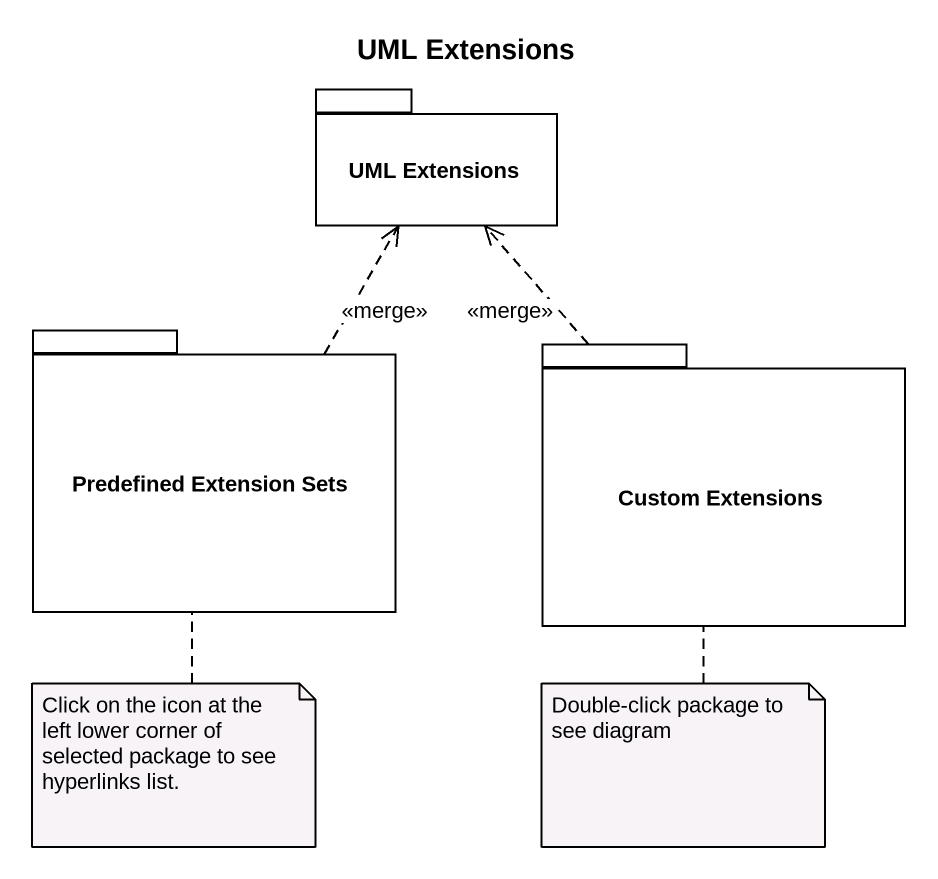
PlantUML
@startuml
title UML Extensions
package "UML Extensions" as UML_Extensions {
}
package "Predefined Extension Sets" as Predefined_Extension_Sets {
}
package "Custom Extensions" as Custom_Extensions {
}
Predefined_Extension_Sets .up.> UML_Extensions : <<merge>>
Custom_Extensions .up.> UML_Extensions : <<merge>>
note bottom of Predefined_Extension_Sets : Click on the icon at the left lower corner of selected package to see hyperlinks list.
note bottom of Custom_Extensions : Double-click package to see diagram
@enduml
